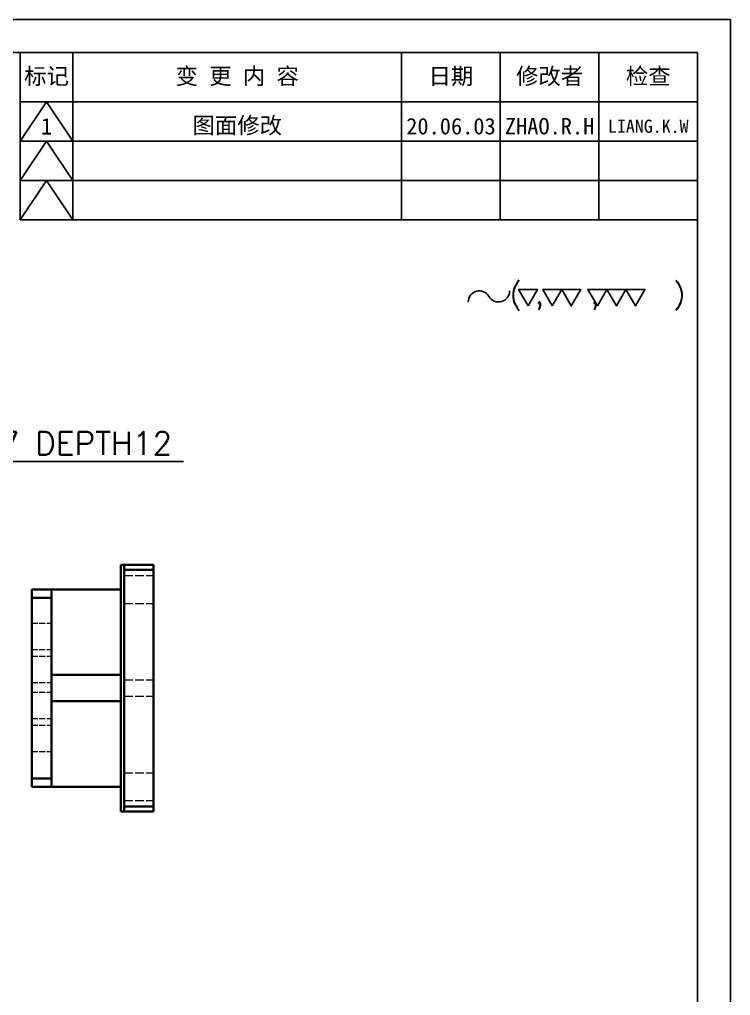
# Model space of a CAD drawing. Extents: x 0 to 18500, y -51 to 3802.
# Drawn here: x 10957 to 11389, y 589 to 1183 of the extents above; entities that cross this region are included whole.
import ezdxf

# ---------------------------------------------------------------- set-up
doc = ezdxf.new("R2010")
doc.units = 0
doc.header["$MEASUREMENT"] = 0
doc.linetypes.add('DASHED', pattern=[15, 12, -3])
doc.linetypes.add('HIDDEN-HOKUTO', pattern=[3.8, 2.5, -1.3])
doc.layers.get('0').update_dxf_attribs({"linetype": 'CONTINUOUS'})
doc.layers.get('DEFPOINTS').update_dxf_attribs({"linetype": 'CONTINUOUS'})
for name, color, linetype in [('AM_HID', 1, 'HIDDEN-HOKUTO'), ('AM_VIS', 7, 'CONTINUOUS'), ('TITLE_FRAME', 7, 'CONTINUOUS'), ('WORD_DIM', 253, 'CONTINUOUS')]:
    doc.layers.add(name, color=color, linetype=linetype)
doc.layers.add('SOLID LINE', color=7, linetype='CONTINUOUS', lineweight=30)
doc.styles.get("Standard").update_dxf_attribs({"font": 'romans.shx', "bigfont": 'bigfont.shx'})
doc.dimstyles.new('1-4', dxfattribs={"dimscale": 4, "dimtxt": 3.5, "dimasz": 3, "dimexe": 1, "dimexo": 0, "dimgap": 1, "dimtad": 3, "dimdsep": 46, "dimtxsty": 'Standard', "dimblk1": 'OPEN', "dimblk2": 'OPEN', "dimsah": 1, "dimcen": 0, "dimclrd": 256, "dimclre": 256, "dimclrt": 3, "dimadec": 0, "dimazin": 0, "dimtfac": 1, "dimtmove": 0, "dimatfit": 3, "dimldrblk": 'OPEN', "dimfxl": 0, "dimtolj": 1, "dimtzin": 0, "dimarcsym": 0})

# ---------------------------------------------------------------- blocks, each defined once
blk = doc.blocks.new('shiage0')
at = {"layer": 'WORD_DIM', "color": 3, "linetype": 'Continuous'}
for centre, start, end in [((1.69, 0), 30, 180), ((4.61, 1.69), 210, 0)]:
    blk.add_arc(centre, 1.69, start, end, dxfattribs=at)
blk = doc.blocks.new('10')
at = {"layer": 'TITLE_FRAME', "color": 3, "linetype": 'Continuous'}
for points in [[(9.63, 2.65), (8.18, 5.15), (11.07, 5.15)], [(13.31, 2.65), (11.86, 5.15), (17.64, 5.15), (16.2, 2.65), (14.75, 5.15)], [(20.17, 2.65), (18.73, 5.15), (27.4, 5.15), (25.95, 2.65), (24.51, 5.15), (23.06, 2.65), (21.62, 5.15)]]:
    blk.add_lwpolyline(points, close=True, dxfattribs=at)
blk.add_blockref('shiage0', (0.52, 3.24), dxfattribs=at)
blk.add_text('( ,   ,     )', height=3, dxfattribs=at).set_placement((6.84, 2.97))
blk = doc.blocks.new('_OPEN')
at = {"color": 0}
for p, q in [((-1, 0.167), (0, 0)), ((-1, -0.167), (0, 0)), ((0, 0), (-1, 0))]:
    blk.add_line(p, q, dxfattribs=at)
blk = doc.blocks.new('*D1277')
at = {"layer": 'DEFPOINTS', "color": 0, "linetype": 'Continuous'}
for p in [(10641.4, 774.14), (10646.19, 777.75)]:
    blk.add_point(p, dxfattribs=at)
at = {"layer": 'WORD_DIM', "linetype": 'Continuous', "lineweight": -2}
for p, q in [((10826.58, 913.95), (10655.77, 784.98)), ((11056.72, 913.95), (10826.58, 913.95))]:
    blk.add_line(p, q, dxfattribs=at)
at = {"layer": 'WORD_DIM', "linetype": 'Continuous', "lineweight": -2, "xscale": 12, "yscale": 12, "zscale": 12, "rotation": 217.0527737403282}
blk.add_blockref('_OPEN', (10646.19, 777.75), dxfattribs=at)
at = {"layer": 'WORD_DIM', "color": 3, "linetype": 'Continuous', "insert": (10943.65, 924.95), "char_height": 14, "attachment_point": 5}
blk.add_mtext('\\A1;RM. 4-∅6H7 DEPTH12', dxfattribs=at)

msp = doc.modelspace()

# ---------------------------------------------------------------- linework, layer by layer
at = {"color": 7, "lineweight": 35, "ltscale": 0.05}
for p, q in [((11018.53626, 850.94521), (11020.53626, 850.94521)), ((11018.53626, 700.94521), (11020.53626, 700.94521))]:
    msp.add_line(p, q, dxfattribs=at)
at = {"color": 7, "lineweight": 35}
for p, q in [((11018.53626, 850.94521), (11018.53626, 700.94521)), ((11020.53626, 847.94521), (11020.53626, 703.94521)), ((11038.53626, 847.94521), (11038.53626, 703.94521)), ((10976.53626, 783.94521), (10976.53626, 835.94521)), ((11018.53626, 835.94521), (10976.53626, 835.94521)), ((10964.53626, 830.94521), (10964.53626, 720.94521)), ((10976.53626, 830.94521), (10976.53626, 720.94521)), ((11018.53626, 783.94521), (10976.53626, 783.94521)), ((11018.53626, 783.94521), (10976.53626, 783.94521)), ((11018.53626, 767.94521), (10976.53626, 767.94521)), ((10976.53626, 767.94521), (10976.53626, 715.94521)), ((11018.53626, 715.94521), (10976.53626, 715.94521))]:
    msp.add_line(p, q, dxfattribs=at)
at = {"color": 7, "lineweight": 35, "ltscale": 0.075}
for p, q in [((11020.53626, 847.94521), (11020.53626, 850.94521)), ((11038.53626, 847.94521), (11038.53626, 850.94521)), ((11020.53626, 703.94521), (11020.53626, 700.94521)), ((11038.53626, 703.94521), (11038.53626, 700.94521))]:
    msp.add_line(p, q, dxfattribs=at)
at = {"color": 7, "lineweight": 35, "ltscale": 0.45}
for p, q in [((11038.53626, 850.94521), (11020.53626, 850.94521)), ((11038.53626, 847.94521), (11020.53626, 847.94521)), ((11038.53626, 703.94521), (11020.53626, 703.94521)), ((11038.53626, 700.94521), (11020.53626, 700.94521))]:
    msp.add_line(p, q, dxfattribs=at)
at = {"color": 7, "lineweight": 35, "ltscale": 0.125}
for p, q in [((10964.53626, 835.94521), (10964.53626, 830.94521)), ((10976.53626, 835.94521), (10976.53626, 830.94521)), ((10964.53626, 715.94521), (10964.53626, 720.94521)), ((10976.53626, 715.94521), (10976.53626, 720.94521))]:
    msp.add_line(p, q, dxfattribs=at)
at = {"color": 7, "lineweight": 35, "ltscale": 0.3}
for p, q in [((10976.53626, 835.94521), (10964.53626, 835.94521)), ((10976.53626, 830.94521), (10964.53626, 830.94521)), ((10976.53626, 720.94521), (10964.53626, 720.94521)), ((10976.53626, 715.94521), (10964.53626, 715.94521))]:
    msp.add_line(p, q, dxfattribs=at)
at = {"color": 7, "lineweight": 35, "ltscale": 0.4}
msp.add_line((10976.53626, 783.94521), (10976.53626, 767.94521), dxfattribs=at)
at = {"layer": 'AM_HID', "color": 1, "linetype": 'DASHED', "lineweight": 13, "ltscale": 0.45}
for p, q in [((11038.53626, 847.94521), (11020.53626, 847.94521)), ((11020.53626, 844.44521), (11038.53626, 844.44521)), ((11020.53626, 844.44521), (11038.53626, 844.44521)), ((11020.53626, 844.44521), (11038.53626, 844.44521)), ((11020.53626, 844.44521), (11038.53626, 844.44521)), ((11020.53626, 827.44521), (11038.53626, 827.44521)), ((11020.53626, 827.44521), (11038.53626, 827.44521)), ((11020.53626, 827.44521), (11038.53626, 827.44521)), ((11020.53626, 827.44521), (11038.53626, 827.44521)), ((11020.53626, 780.94521), (11038.53626, 780.94521)), ((11020.53626, 780.94521), (11038.53626, 780.94521)), ((11020.53626, 770.94521), (11038.53626, 770.94521)), ((11020.53626, 770.94521), (11038.53626, 770.94521)), ((11020.53626, 724.44521), (11038.53626, 724.44521)), ((11020.53626, 724.44521), (11038.53626, 724.44521)), ((11020.53626, 724.44521), (11038.53626, 724.44521)), ((11020.53626, 724.44521), (11038.53626, 724.44521)), ((11020.53626, 707.44521), (11038.53626, 707.44521)), ((11020.53626, 707.44521), (11038.53626, 707.44521)), ((11020.53626, 707.44521), (11038.53626, 707.44521)), ((11020.53626, 707.44521), (11038.53626, 707.44521)), ((11038.53626, 703.94521), (11020.53626, 703.94521))]:
    msp.add_line(p, q, dxfattribs=at)
at = {"layer": 'AM_HID', "color": 1, "linetype": 'DASHED', "lineweight": 13}
for p, q in [((11018.53626, 835.94521), (11018.53626, 783.94521)), ((11018.53626, 767.94521), (10976.53626, 767.94521)), ((11018.53626, 715.94521), (11018.53626, 767.94521))]:
    msp.add_line(p, q, dxfattribs=at)
at = {"layer": 'AM_HID', "color": 1, "linetype": 'DASHED', "lineweight": 13, "ltscale": 0.3}
for p, q in [((10976.53626, 830.94521), (10964.53626, 830.94521)), ((10964.53626, 815.44521), (10976.53626, 815.44521)), ((10964.53626, 815.44521), (10976.53626, 815.44521)), ((10964.53626, 815.44521), (10976.53626, 815.44521)), ((10964.53626, 815.44521), (10976.53626, 815.44521)), ((10964.53626, 799.44521), (10976.53626, 799.44521)), ((10964.53626, 799.44521), (10976.53626, 799.44521)), ((10964.53626, 799.44521), (10976.53626, 799.44521)), ((10964.53626, 799.44521), (10976.53626, 799.44521)), ((10964.53626, 795.44521), (10976.53626, 795.44521)), ((10964.53626, 795.44521), (10976.53626, 795.44521)), ((10964.53626, 795.44521), (10976.53626, 795.44521)), ((10964.53626, 795.44521), (10976.53626, 795.44521)), ((10964.53626, 779.44521), (10976.53626, 779.44521)), ((10964.53626, 779.44521), (10976.53626, 779.44521)), ((10964.53626, 779.44521), (10976.53626, 779.44521)), ((10964.53626, 779.44521), (10976.53626, 779.44521)), ((10964.53626, 773.44521), (10976.53626, 773.44521)), ((10964.53626, 773.44521), (10976.53626, 773.44521)), ((10964.53626, 773.44521), (10976.53626, 773.44521)), ((10964.53626, 773.44521), (10976.53626, 773.44521)), ((10964.53626, 757.44521), (10976.53626, 757.44521)), ((10964.53626, 757.44521), (10976.53626, 757.44521)), ((10964.53626, 757.44521), (10976.53626, 757.44521)), ((10964.53626, 757.44521), (10976.53626, 757.44521)), ((10964.53626, 753.44521), (10976.53626, 753.44521)), ((10964.53626, 753.44521), (10976.53626, 753.44521)), ((10964.53626, 753.44521), (10976.53626, 753.44521)), ((10964.53626, 753.44521), (10976.53626, 753.44521)), ((10964.53626, 737.44521), (10976.53626, 737.44521)), ((10964.53626, 737.44521), (10976.53626, 737.44521)), ((10964.53626, 737.44521), (10976.53626, 737.44521)), ((10964.53626, 737.44521), (10976.53626, 737.44521)), ((10976.53626, 720.94521), (10964.53626, 720.94521))]:
    msp.add_line(p, q, dxfattribs=at)
at = {"layer": 'AM_HID', "color": 1, "linetype": 'DASHED', "lineweight": 13, "ltscale": 0.4}
msp.add_line((11018.53626, 767.94521), (11018.53626, 783.94521), dxfattribs=at)
at = {"layer": 'AM_VIS', "linetype": 'Continuous'}
for p, q in [((11369.40273, 1162.86842), (9809.40273, 1162.86842)), ((11369.40273, 14.86842), (11369.40273, 1162.86842))]:
    msp.add_line(p, q, dxfattribs=at)
at = {"layer": 'TITLE_FRAME', "linetype": 'Continuous'}
for p, q in [((10957.40273, 1162.86842), (10957.40273, 1060.86842)), ((10989.40273, 1162.86842), (10989.40273, 1060.86842)), ((11189.40273, 1060.86842), (11189.40273, 1162.86842)), ((11249.40273, 1162.86842), (11249.40273, 1060.86842)), ((11309.40273, 1162.86842), (11309.40273, 1060.86842)), ((11369.40273, 1060.86842), (11369.40273, 1162.86842)), ((11369.40273, 1132.86842), (10957.40273, 1132.86842)), ((10973.40273, 1132.86842), (10957.40273, 1108.86842)), ((10989.40273, 1108.86842), (10973.40273, 1132.86842)), ((11369.40273, 1108.86842), (10957.40273, 1108.86842)), ((10973.40273, 1108.86842), (10957.40273, 1084.86842)), ((11369.40273, 1108.86842), (10957.40273, 1108.86842)), ((10989.40273, 1084.86842), (10973.40273, 1108.86842)), ((11369.40273, 1084.86842), (10957.40273, 1084.86842)), ((10973.40273, 1084.86842), (10957.40273, 1060.86842)), ((10989.40273, 1060.86842), (10973.40273, 1084.86842)), ((11369.40273, 1060.86842), (10957.40273, 1060.86842))]:
    msp.add_line(p, q, dxfattribs=at)
at = {"layer": 'WORD_DIM', "linetype": 'Continuous'}
for p, q in [((11389.40273, 1182.86842), (9709.40273, 1182.86842)), ((11389.40273, -5.13158), (11389.40273, 1182.86842))]:
    msp.add_line(p, q, dxfattribs=at)

# ---------------------------------------------------------------- block references
at = {"layer": 'WORD_DIM', "ltscale": 5, "xscale": 4, "yscale": 4, "zscale": 4}
msp.add_blockref('10', (11227.80843, 997.97952), dxfattribs=at)

# ---------------------------------------------------------------- texts
at = {"layer": 'SOLID LINE', "ltscale": 0.5, "attachment_point": 5}
for s, insert, char_height, width in [('\\pt60;{\\fSimHei|b0|i0|c134|p2;\\C3;标记}', (10973.40273, 1147.86842), 10, 32), ('\\pt60;{\\fSimHei|b0|i0|c134|p2;\\C3;变 更 内 容}', (11089.40273, 1147.86842), 10, 200), ('\\pt60;{\\fSimHei|b0|i0|c134|p2;\\C3;日期}', (11219.40273, 1147.86842), 10, 60), ('\\pt60;{\\fSimHei|b0|i0|c134|p2;\\C3;修改者}', (11279.40273, 1147.86842), 10, 60), ('\\pt60;{\\fSimHei|b0|i0|c134|p2;\\C3;检查}', (11339.40273, 1147.86842), 10, 60), ('\\pt60;{\\fSimHei|b0|i0|c134|p2;\\C3;图面修改}', (11089.40273, 1117.86842), 10, 200), ('\\pt60;{\\fSimHei|b0|i0|c134|p2;\\C3;20.06.03}', (11219.40273, 1117.86842), 10, 60), ('\\pt60;{\\fSimHei|b0|i0|c134|p2;\\C3;ZHAO.R.H}', (11279.40273, 1117.86842), 10, 60), ('\\pt60;{\\fSimHei|b0|i0|c134|p2;\\C3;1}', (10973.40273, 1117.86842), 10, 32), ('\\pt48;{\\fSimHei|b0|i0|c134|p2;\\C3;LIANG.K.W}', (11339.40273, 1117.86842), 8, 60)]:
    msp.add_mtext(s, dxfattribs=dict(at, insert=insert, char_height=char_height, width=width))

# ---------------------------------------------------------------- dimensions: what is measured, and where the dimension line sits
at = {"layer": 'WORD_DIM', "linetype": 'Continuous'}
dim = msp.add_diameter_dim_2p(p1=(10641.40202, 774.13756), p2=(10646.19051, 777.75286), text='RM. 4-<>H7 DEPTH12', dimstyle='1-4', override={"dimtoh": 1, "dimtofl": 0}, dxfattribs=at)
dim.commit()
dim.dimension.update_dxf_attribs({"geometry": '*D1277', "text_midpoint": (10943.64937, 913.94882), "dimtype": 163})

doc.saveas('drawing.dxf')
